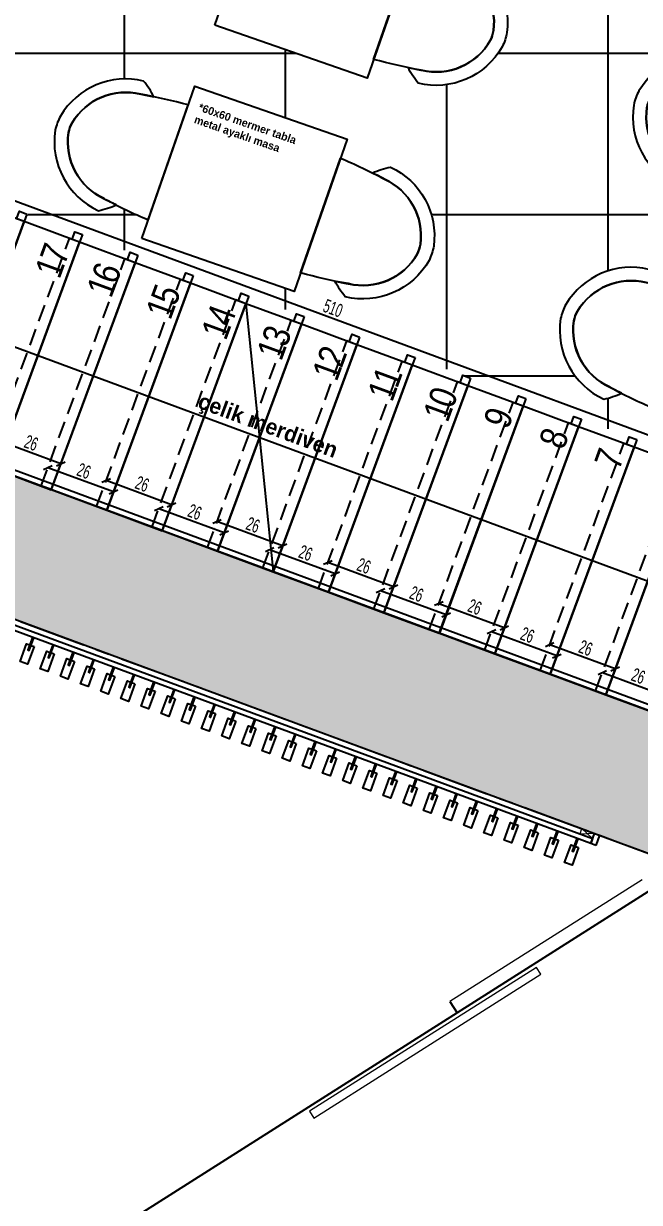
# Model space of a CAD drawing. Header units: millimetres. Extents: x 933584 to 974011, y 4545988 to 4553664.
# Drawn here: x 946810.4 to 947039.6, y 4550158.3 to 4550596.7 of the extents above; entities that cross this region are included whole.
import ezdxf

# ---------------------------------------------------------------- set-up
doc = ezdxf.new("R2010")
doc.units = ezdxf.units.MM
doc.set_wipeout_variables(frame=1)
doc.header["$PDMODE"] = 35
for name, pattern in [('568_AVN_KES_01$0$HIDDEN', [0.375, 0.25, -0.125]), ('CENTER', [2, 1.25, -0.25, 0.25, -0.25]), ('DOT2', [3.175, 0, -3.175]), ('HIDDEN', [9.525, 6.35, -3.175])]:
    doc.linetypes.add(name, pattern=pattern)
doc.layers.get('0').update_dxf_attribs({"color": 255})
doc.layers.get('Defpoints').update_dxf_attribs({"color": 8})
for name, color, linetype in [('0-CSX-CXS_20', 14, 'CENTER'), ('0-DMS-50', 143, 'Continuous'), ('0-EST-MEA', 10, 'Continuous'), ('0-HSL-HTC_200', 1, 'Continuous'), ('0-HSL-SLD', 252, 'Continuous'), ('0-LNS-SLN', 6, 'Continuous'), ('0-LNS-SPL', 13, '568_AVN_KES_01$0$HIDDEN'), ('0-LNS-VLF', 11, 'Continuous'), ('0-TXT-NXS', 7, 'Continuous'), ('0-TXT-XBX_20', 3, 'Continuous'), ('2-SPS-RCN', 2, 'Continuous'), ('7-DCR-FRN', 8, 'Continuous')]:
    doc.layers.add(name, color=color, linetype=linetype)
for name, color, linetype, lineweight in [('3-OPN-WDR', 4, 'Continuous', 18), ('S_PROFILE-M.', 130, 'Continuous', 0), ('SFP CAM', 8, 'Continuous', 9)]:
    doc.layers.add(name, color=color, linetype=linetype, lineweight=lineweight)
doc.styles.add('139_UYG_PLN$0$Dumankaya_fikirtepe_VAZIYET_PLANI$0$Standard', font='arial.ttf')
doc.styles.add('Century Gothic_B_3', font='GOTHICB.TTF', dxfattribs={"height": 4})
doc.styles.add('dim_romans_50', font='swissl.ttf', dxfattribs={"width": 0.6, "height": 5})
doc.dimstyles.new('ONK_dim 1_50', dxfattribs={"dimscale": 5, "dimtxt": 4, "dimasz": 0.5, "dimexe": 0.5, "dimexo": 0.5, "dimgap": 0.2, "dimtad": 1, "dimdec": 1, "dimrnd": 0.5, "dimzin": 9, "dimtxsty": 'dim_romans_50', "dimblk": 'OBLIQUE', "dimcen": 1, "dimclre": 256, "dimclrt": 256, "dimazin": 2, "dimtfac": 1, "dimtdec": 1, "dimtix": 1, "dimtmove": 2, "dimatfit": 3, "dimldrblk": 'OBLIQUE', "dimfxl": 3, "dimfxlon": 1, "dimarcsym": 0})

# ---------------------------------------------------------------- blocks, each defined once
blk = doc.blocks.new('ZVBXZDVB')
at = {"layer": '0-CSX-CXS_20', "ltscale": 20}
blk.add_lwpolyline([(933721.5, 4552054.44), (934876.25, 4551628.21)], dxfattribs=at)
blk = doc.blocks.new('XCVBXCVBXZ-flatten-1')
at = {"ltscale": 0.5}
blk.add_line((934369.11, 4553233.01), (934371.79, 4553228.79), dxfattribs=at)
at = {"layer": 'SFP CAM', "color": 252}
for p, q in [((934440.61, 4553278.33), (934369.11, 4553233.01)), ((934446.51, 4553276.16), (934371.79, 4553228.79))]:
    blk.add_line(p, q, dxfattribs=at)
blk.add_lwpolyline([(934318.44, 4553189.64), (934402.9, 4553243.18), (934401.29, 4553245.72), (934316.83, 4553192.18)], close=True, dxfattribs=at)
blk = doc.blocks.new('vbcvbxb-flatten-1')
for points in [[(938157.22, 4549290.71), (938158.96, 4549295.4), (938158.49, 4549295.57), (938156.76, 4549290.88)], [(938159.09, 4549292.15), (938156.67, 4549285.58), (938153.85, 4549286.62), (938156.28, 4549293.19), (938157.45, 4549292.76), (938156.76, 4549290.88), (938157.22, 4549290.71), (938157.92, 4549292.58)], [(938164.73, 4549287.94), (938166.46, 4549292.63), (938165.99, 4549292.8), (938164.26, 4549288.11)], [(938166.6, 4549289.38), (938164.17, 4549282.81), (938161.36, 4549283.85), (938163.78, 4549290.42), (938164.95, 4549289.99), (938164.26, 4549288.11), (938164.73, 4549287.94), (938165.42, 4549289.81)], [(938174.1, 4549286.61), (938171.68, 4549280.04), (938168.86, 4549281.08), (938171.29, 4549287.65), (938172.46, 4549287.22), (938171.77, 4549285.34), (938172.23, 4549285.17), (938172.93, 4549287.04)], [(938172.23, 4549285.17), (938173.97, 4549289.86), (938173.5, 4549290.03), (938171.77, 4549285.34)], [(938179.74, 4549282.4), (938181.47, 4549287.09), (938181, 4549287.26), (938179.27, 4549282.57)], [(938181.61, 4549283.84), (938179.18, 4549277.27), (938176.37, 4549278.31), (938178.79, 4549284.88), (938179.96, 4549284.45), (938179.27, 4549282.57), (938179.74, 4549282.4), (938180.43, 4549284.27)], [(938189.11, 4549281.07), (938186.69, 4549274.5), (938183.87, 4549275.54), (938186.3, 4549282.11), (938187.47, 4549281.68), (938186.78, 4549279.8), (938187.25, 4549279.63), (938187.94, 4549281.5)], [(938187.25, 4549279.63), (938188.98, 4549284.32), (938188.51, 4549284.49), (938186.78, 4549279.8)], [(938196.62, 4549278.3), (938194.19, 4549271.73), (938191.38, 4549272.77), (938193.8, 4549279.34), (938194.97, 4549278.9), (938194.28, 4549277.03), (938194.75, 4549276.86), (938195.44, 4549278.73)], [(938194.75, 4549276.86), (938196.48, 4549281.55), (938196.01, 4549281.72), (938194.28, 4549277.03)], [(938202.26, 4549274.09), (938203.99, 4549278.78), (938203.52, 4549278.95), (938201.79, 4549274.26)], [(938204.12, 4549275.53), (938201.7, 4549268.96), (938198.88, 4549270), (938201.31, 4549276.57), (938202.48, 4549276.13), (938201.79, 4549274.26), (938202.26, 4549274.09), (938202.95, 4549275.96)], [(938211.63, 4549272.76), (938209.2, 4549266.19), (938206.39, 4549267.23), (938208.81, 4549273.8), (938209.98, 4549273.36), (938209.29, 4549271.49), (938209.76, 4549271.32), (938210.45, 4549273.19)], [(938209.76, 4549271.32), (938211.49, 4549276.01), (938211.02, 4549276.18), (938209.29, 4549271.49)], [(938217.27, 4549268.54), (938219, 4549273.24), (938218.53, 4549273.41), (938216.8, 4549268.72)], [(938219.13, 4549269.99), (938216.71, 4549263.42), (938213.89, 4549264.46), (938216.32, 4549271.03), (938217.49, 4549270.59), (938216.8, 4549268.72), (938217.27, 4549268.54), (938217.96, 4549270.42)], [(938224.77, 4549265.77), (938226.5, 4549270.47), (938226.03, 4549270.64), (938224.3, 4549265.95)], [(938226.64, 4549267.22), (938224.21, 4549260.65), (938221.4, 4549261.69), (938223.82, 4549268.26), (938224.99, 4549267.82), (938224.3, 4549265.95), (938224.77, 4549265.77), (938225.46, 4549267.65)], [(938234.14, 4549264.45), (938231.72, 4549257.88), (938228.9, 4549258.92), (938231.33, 4549265.49), (938232.5, 4549265.05), (938231.81, 4549263.18), (938232.28, 4549263), (938232.97, 4549264.88)], [(938232.28, 4549263), (938234.01, 4549267.7), (938233.54, 4549267.87), (938231.81, 4549263.18)], [(938239.78, 4549260.23), (938241.51, 4549264.92), (938241.04, 4549265.1), (938239.31, 4549260.41)], [(938241.65, 4549261.68), (938239.22, 4549255.11), (938236.41, 4549256.15), (938238.83, 4549262.72), (938240, 4549262.28), (938239.31, 4549260.41), (938239.78, 4549260.23), (938240.47, 4549262.11)], [(938247.29, 4549257.46), (938249.02, 4549262.15), (938248.55, 4549262.33), (938246.82, 4549257.64)], [(938249.15, 4549258.91), (938246.73, 4549252.34), (938243.91, 4549253.38), (938246.34, 4549259.95), (938247.51, 4549259.51), (938246.82, 4549257.64), (938247.29, 4549257.46), (938247.98, 4549259.34)], [(938256.66, 4549256.14), (938254.23, 4549249.57), (938251.42, 4549250.61), (938253.84, 4549257.18), (938255.01, 4549256.74), (938254.32, 4549254.87), (938254.79, 4549254.69), (938255.48, 4549256.57)], [(938254.79, 4549254.69), (938256.52, 4549259.38), (938256.05, 4549259.56), (938254.32, 4549254.87)], [(938262.3, 4549251.92), (938264.03, 4549256.61), (938263.56, 4549256.79), (938261.83, 4549252.1)], [(938264.16, 4549253.37), (938261.74, 4549246.8), (938258.92, 4549247.84), (938261.35, 4549254.41), (938262.52, 4549253.97), (938261.83, 4549252.1), (938262.3, 4549251.92), (938262.99, 4549253.8)], [(938271.67, 4549250.6), (938269.24, 4549244.03), (938266.43, 4549245.07), (938268.85, 4549251.64), (938270.02, 4549251.2), (938269.33, 4549249.33), (938269.8, 4549249.15), (938270.49, 4549251.03)], [(938269.8, 4549249.15), (938271.53, 4549253.84), (938271.06, 4549254.02), (938269.33, 4549249.33)], [(938279.17, 4549247.83), (938276.75, 4549241.26), (938273.93, 4549242.3), (938276.36, 4549248.87), (938277.53, 4549248.43), (938276.84, 4549246.56), (938277.31, 4549246.38), (938278, 4549248.26)], [(938277.31, 4549246.38), (938279.04, 4549251.07), (938278.57, 4549251.25), (938276.84, 4549246.56)], [(938284.81, 4549243.61), (938286.54, 4549248.3), (938286.07, 4549248.48), (938284.34, 4549243.79)], [(938286.68, 4549245.06), (938284.25, 4549238.49), (938281.44, 4549239.53), (938283.86, 4549246.1), (938285.03, 4549245.66), (938284.34, 4549243.79), (938284.81, 4549243.61), (938285.5, 4549245.49)], [(938294.18, 4549242.29), (938291.76, 4549235.72), (938288.94, 4549236.76), (938291.37, 4549243.33), (938292.54, 4549242.89), (938291.85, 4549241.02), (938292.32, 4549240.84), (938293.01, 4549242.72)], [(938292.32, 4549240.84), (938294.05, 4549245.53), (938293.58, 4549245.71), (938291.85, 4549241.02)], [(938299.82, 4549238.07), (938301.55, 4549242.76), (938301.08, 4549242.94), (938299.35, 4549238.25)], [(938301.69, 4549239.52), (938299.26, 4549232.95), (938296.45, 4549233.99), (938298.87, 4549240.55), (938300.04, 4549240.12), (938299.35, 4549238.25), (938299.82, 4549238.07), (938300.51, 4549239.95)], [(938307.33, 4549235.3), (938309.06, 4549239.99), (938308.59, 4549240.17), (938306.86, 4549235.48)], [(938309.19, 4549236.75), (938306.77, 4549230.18), (938303.95, 4549231.22), (938306.38, 4549237.78), (938307.55, 4549237.35), (938306.86, 4549235.48), (938307.33, 4549235.3), (938308.02, 4549237.18)], [(938316.7, 4549233.98), (938314.27, 4549227.41), (938311.46, 4549228.45), (938313.88, 4549235.01), (938315.06, 4549234.58), (938314.36, 4549232.71), (938314.83, 4549232.53), (938315.52, 4549234.41)], [(938314.83, 4549232.53), (938316.56, 4549237.22), (938316.09, 4549237.4), (938314.36, 4549232.71)], [(938322.34, 4549229.76), (938324.07, 4549234.45), (938323.6, 4549234.63), (938321.87, 4549229.94)], [(938324.2, 4549231.21), (938321.78, 4549224.64), (938318.96, 4549225.68), (938321.39, 4549232.24), (938322.56, 4549231.81), (938321.87, 4549229.94), (938322.34, 4549229.76), (938323.03, 4549231.64)], [(938331.71, 4549228.44), (938329.28, 4549221.87), (938326.47, 4549222.91), (938328.89, 4549229.47), (938330.07, 4549229.04), (938329.37, 4549227.16), (938329.84, 4549226.99), (938330.53, 4549228.87)], [(938329.84, 4549226.99), (938331.57, 4549231.68), (938331.1, 4549231.86), (938329.37, 4549227.16)], [(938339.21, 4549225.67), (938336.79, 4549219.1), (938333.97, 4549220.14), (938336.4, 4549226.7), (938337.57, 4549226.27), (938336.88, 4549224.39), (938337.35, 4549224.22), (938338.04, 4549226.1)], [(938337.35, 4549224.22), (938339.08, 4549228.91), (938338.61, 4549229.09), (938336.88, 4549224.39)], [(938344.85, 4549221.45), (938346.58, 4549226.14), (938346.11, 4549226.32), (938344.38, 4549221.62)], [(938346.72, 4549222.89), (938344.29, 4549216.33), (938341.48, 4549217.37), (938343.9, 4549223.93), (938345.08, 4549223.5), (938344.38, 4549221.62), (938344.85, 4549221.45), (938345.54, 4549223.33)], [(938354.22, 4549220.12), (938351.8, 4549213.56), (938348.98, 4549214.6), (938351.41, 4549221.16), (938352.58, 4549220.73), (938351.89, 4549218.85), (938352.36, 4549218.68), (938353.05, 4549220.56)], [(938352.36, 4549218.68), (938354.09, 4549223.37), (938353.62, 4549223.55), (938351.89, 4549218.85)], [(938359.86, 4549215.91), (938361.59, 4549220.6), (938361.12, 4549220.77), (938359.39, 4549216.08)], [(938361.73, 4549217.35), (938359.3, 4549210.79), (938356.49, 4549211.83), (938358.91, 4549218.39), (938360.09, 4549217.96), (938359.39, 4549216.08), (938359.86, 4549215.91), (938360.55, 4549217.79)], [(938367.37, 4549213.14), (938369.1, 4549217.83), (938368.63, 4549218), (938366.9, 4549213.31)], [(938369.23, 4549214.58), (938366.81, 4549208.02), (938363.99, 4549209.06), (938366.42, 4549215.62), (938367.59, 4549215.19), (938366.9, 4549213.31), (938367.37, 4549213.14), (938368.06, 4549215.02)], [(938376.74, 4549211.81), (938374.31, 4549205.25), (938371.5, 4549206.29), (938373.92, 4549212.85), (938375.1, 4549212.42), (938374.4, 4549210.54), (938374.87, 4549210.37), (938375.56, 4549212.25)], [(938374.87, 4549210.37), (938376.6, 4549215.06), (938376.13, 4549215.23), (938374.4, 4549210.54)], [(938382.38, 4549207.6), (938384.11, 4549212.29), (938383.64, 4549212.46), (938381.91, 4549207.77)], [(938384.24, 4549209.04), (938381.82, 4549202.48), (938379, 4549203.52), (938381.43, 4549210.08), (938382.6, 4549209.65), (938381.91, 4549207.77), (938382.38, 4549207.6), (938383.07, 4549209.48)], [(938389.88, 4549204.83), (938391.61, 4549209.52), (938391.14, 4549209.69), (938389.41, 4549205)], [(938391.75, 4549206.27), (938389.32, 4549199.71), (938386.51, 4549200.75), (938388.93, 4549207.31), (938390.11, 4549206.88), (938389.41, 4549205), (938389.88, 4549204.83), (938390.57, 4549206.71)], [(938399.25, 4549203.5), (938396.83, 4549196.94), (938394.01, 4549197.98), (938396.44, 4549204.54), (938397.61, 4549204.11), (938396.92, 4549202.23), (938397.39, 4549202.06), (938398.08, 4549203.94)], [(938397.39, 4549202.06), (938399.12, 4549206.75), (938398.65, 4549206.92), (938396.92, 4549202.23)], [(938404.89, 4549199.29), (938406.62, 4549203.98), (938406.15, 4549204.15), (938404.42, 4549199.46)], [(938406.76, 4549200.73), (938404.33, 4549194.17), (938401.52, 4549195.21), (938403.94, 4549201.77), (938405.12, 4549201.34), (938404.42, 4549199.46), (938404.89, 4549199.29), (938405.59, 4549201.17)], [(938414.26, 4549197.96), (938411.84, 4549191.4), (938409.02, 4549192.43), (938411.45, 4549199), (938412.62, 4549198.57), (938411.93, 4549196.69), (938412.4, 4549196.52), (938413.09, 4549198.4)], [(938412.4, 4549196.52), (938414.13, 4549201.21), (938413.66, 4549201.38), (938411.93, 4549196.69)], [(938421.77, 4549195.19), (938419.34, 4549188.63), (938416.53, 4549189.66), (938418.95, 4549196.23), (938420.13, 4549195.8), (938419.43, 4549193.92), (938419.9, 4549193.75), (938420.6, 4549195.63)], [(938419.9, 4549193.75), (938421.63, 4549198.44), (938421.17, 4549198.61), (938419.43, 4549193.92)], [(938427.41, 4549190.98), (938429.14, 4549195.67), (938428.67, 4549195.84), (938426.94, 4549191.15)], [(938429.27, 4549192.42), (938426.85, 4549185.86), (938424.03, 4549186.89), (938426.46, 4549193.46), (938427.63, 4549193.03), (938426.94, 4549191.15), (938427.41, 4549190.98), (938428.1, 4549192.86)], [(938436.78, 4549189.65), (938434.35, 4549183.09), (938431.54, 4549184.12), (938433.96, 4549190.69), (938435.14, 4549190.26), (938434.44, 4549188.38), (938434.91, 4549188.21), (938435.61, 4549190.09)], [(938434.91, 4549188.21), (938436.64, 4549192.9), (938436.18, 4549193.07), (938434.44, 4549188.38)], [(938442.42, 4549185.44), (938444.15, 4549190.13), (938443.68, 4549190.3), (938441.95, 4549185.61)], [(938444.28, 4549186.88), (938441.86, 4549180.32), (938439.04, 4549181.35), (938441.47, 4549187.92), (938442.64, 4549187.49), (938441.95, 4549185.61), (938442.42, 4549185.44), (938443.11, 4549187.32)], [(938449.92, 4549182.67), (938451.65, 4549187.36), (938451.19, 4549187.53), (938449.45, 4549182.84)], [(938465.69, 4549182.18), (938463.81, 4549182.87), (938465.2, 4549186.63), (938467.08, 4549185.93)], [(938451.79, 4549184.11), (938449.36, 4549177.55), (938446.55, 4549178.58), (938448.97, 4549185.15), (938450.15, 4549184.72), (938449.45, 4549182.84), (938449.92, 4549182.67), (938450.62, 4549184.54)], [(938459.29, 4549181.34), (938456.87, 4549174.77), (938454.06, 4549175.81), (938456.48, 4549182.38), (938457.65, 4549181.95), (938456.96, 4549180.07), (938457.43, 4549179.9), (938458.12, 4549181.77)], [(938457.43, 4549179.9), (938459.16, 4549184.59), (938458.69, 4549184.76), (938456.96, 4549180.07)]]:
    blk.add_lwpolyline(points, close=True)
blk.add_lwpolyline([(938157.77, 4549297.97), (938464.51, 4549184.75), (938463.81, 4549182.87), (938157.08, 4549296.09)])
at = {"layer": 'S_PROFILE-M.', "ltscale": 10}
for p, q in [((938459.82, 4549186.48), (938465.23, 4549186.7)), ((938460.54, 4549188.43), (938464.51, 4549184.75))]:
    blk.add_line(p, q, dxfattribs=at)
blk.add_lwpolyline([(938460.54, 4549188.43), (938465.23, 4549186.7), (938464.51, 4549184.75), (938459.82, 4549186.48)], close=True, dxfattribs=at)
blk = doc.blocks.new('fdbxcbxb')
at = {"layer": '0-LNS-SLN', "linetype": 'HIDDEN'}
blk.add_lwpolyline([(936147.2, 4550487.53), (936178.39, 4550571.95)], dxfattribs=at)
at = {"layer": '0-LNS-SLN'}
for points in [[(936182.15, 4550570.56), (936178.39, 4550571.95)], [(936150.95, 4550486.14), (936147.2, 4550487.53)]]:
    blk.add_lwpolyline(points, dxfattribs=at)
blk.add_lwpolyline([(936150.95, 4550486.14), (936171.58, 4550478.51), (936202.78, 4550562.93), (936182.15, 4550570.56)], close=True, dxfattribs=at)
blk = doc.blocks.new('DVCDSFVBDSV')
at = {"layer": '0-LNS-SLN'}
for points in [[(936645.86, 4550351.22), (936171.24, 4550526.62), (936197.27, 4550533.59), (936171.24, 4550526.62), (936186.39, 4550504.15)], [(936311.69, 4550525.88), (936310.65, 4550523.07), (936307.84, 4550524.11), (936308.88, 4550526.92), (936311.69, 4550525.88)], [(936332.33, 4550518.26), (936331.29, 4550515.44), (936328.47, 4550516.48), (936329.51, 4550519.3), (936332.33, 4550518.26)], [(936352.96, 4550510.63), (936351.92, 4550507.82), (936349.11, 4550508.86), (936350.15, 4550511.67), (936352.96, 4550510.63)], [(936373.6, 4550503.01), (936372.56, 4550500.19), (936369.74, 4550501.23), (936370.78, 4550504.05), (936373.6, 4550503.01)], [(936394.23, 4550495.38), (936393.19, 4550492.57), (936390.38, 4550493.61), (936391.42, 4550496.42), (936394.23, 4550495.38)], [(936393.19, 4550492.57), (936403.27, 4550392.89)], [(936414.87, 4550487.75), (936413.83, 4550484.94), (936411.02, 4550485.98), (936412.06, 4550488.79), (936414.87, 4550487.75)], [(936435.51, 4550480.13), (936434.47, 4550477.31), (936431.65, 4550478.35), (936432.69, 4550481.17), (936435.51, 4550480.13)], [(936456.14, 4550472.5), (936455.1, 4550469.69), (936452.29, 4550470.73), (936453.33, 4550473.54), (936456.14, 4550472.5)], [(936476.78, 4550464.88), (936475.74, 4550462.06), (936472.92, 4550463.1), (936473.96, 4550465.92), (936476.78, 4550464.88)], [(936497.41, 4550457.25), (936496.37, 4550454.44), (936493.56, 4550455.48), (936494.6, 4550458.29), (936497.41, 4550457.25)], [(936518.05, 4550449.62), (936517.01, 4550446.81), (936514.2, 4550447.85), (936515.24, 4550450.66), (936518.05, 4550449.62)], [(936538.69, 4550442), (936537.65, 4550439.18), (936534.83, 4550440.22), (936535.87, 4550443.04), (936538.69, 4550442)]]:
    blk.add_lwpolyline(points, dxfattribs=at)
for p in [(107.87, -39.86), (128.51, -47.49), (149.14, -55.12), (169.78, -62.74), (190.41, -70.37), (211.05, -77.99), (231.69, -85.62), (252.32, -93.25), (272.96, -100.87), (293.59, -108.5), (314.23, -116.12), (334.87, -123.75), (355.5, -131.38), (376.14, -139)]:
    blk.add_blockref('fdbxcbxb', p)
blk = doc.blocks.new('sandalye')
blk.add_lwpolyline([(20.65, -25.79, -0.018451), (21.38, -30.76, 0.045309), (25.62, -25.2, 0.32914), (3.17, -0.28, 0.07808), (-2.45, -0.17, 0.334929), (-25.48, -25.2, 0.045309), (-21.24, -30.76, -0.018068), (-20.54, -25.89, 0.020768), (-20.51, -25.69, -0.333547), (-1.67, -5.11, -0.074803), (2.23, -5.19, -0.32955)], format="xyb", close=True)
blk.add_lwpolyline([(22.68, -43.83, 0.023043), (20.65, -25.79, 0.32955), (2.23, -5.19, 0.074803), (-1.67, -5.11, 0.334755), (-20.52, -25.79, 0.023043), (-22.55, -43.83)], format="xyb")
blk.add_lwpolyline([(-22.55, -43.83), (22.68, -43.83)])
blk = doc.blocks.new('*U1028')
at = {"xscale": -1, "rotation": 270}
blk.add_blockref('sandalye', (21.91, -0.07), dxfattribs=at)
blk = doc.blocks.new('fdvd-flatten-1')
at = {"layer": '2-SPS-RCN'}
blk.add_lwpolyline([(934652.94, 4550373.38), (934659.71, 4550423.91), (934030.31, 4550656.51), (934013, 4550609.59)], close=True, dxfattribs=at)
blk = doc.blocks.new('asdvdsv')
at = {"layer": '0-HSL-HTC_200'}
h = blk.add_hatch(dxfattribs=at)
h.set_pattern_fill('ANSI33', color=256)
h.set_pattern_definition([(45, (935301.9395, 4553293.885), (-4.490128, 4.490128), []), (45, (935306.4297, 4553293.885), (-4.490128, 4.490128), [3.175, -1.5875])])
h.paths.add_polyline_path([(939752.94, 4550210.64), (939759.71, 4550261.17), (939130.31, 4550493.76), (939113, 4550446.85)])
blk.add_blockref('fdvd-flatten-1', (5100, -162.74))
blk = doc.blocks.new('dbcxbxcbcxb')
at = {"layer": '0-HSL-SLD'}
for points in [[(941472.37, 4550817.39), (941472.37, 4550576.15)], [(941652.37, 4550771.52), (941652.37, 4550504.74)], [(941147.62, 4550585.75), (941536.12, 4550585.75)], [(941532.37, 4550587.06), (941532.37, 4550561.71)], [(941611.6, 4550585.75), (941910.37, 4550585.75)], [(941592.37, 4550574.02), (941592.37, 4550468.18)], [(941472.37, 4550527.84), (941472.37, 4550512.52)], [(941436.57, 4550525.75), (941476.94, 4550525.75)], [(941586.71, 4550525.75), (941695.35, 4550525.75)], [(941532.37, 4550498.18), (941532.37, 4550490.35)], [(941598.93, 4550465.75), (941640.15, 4550465.75)], [(941652.37, 4550457.46), (941652.37, 4550446)]]:
    blk.add_lwpolyline(points, dxfattribs=at)
blk = doc.blocks.new('_Oblique')
at = {"color": 0, "linetype": 'ByBlock', "lineweight": -2}
blk.add_line((-0.5, -0.5), (0.5, 0.5), dxfattribs=at)
blk = doc.blocks.new('*D1580')
at = {"layer": '0-DMS-50', "lineweight": -2}
for p, q in [((947024.97, 4550352.95), (947024.97, 4550352.95)), ((947049.36, 4550343.94), (947049.36, 4550343.94))]:
    blk.add_line(p, q, dxfattribs=at)
at = {"layer": '0-DMS-50', "color": 0, "lineweight": -2}
blk.add_line((947050.22, 4550346.28), (947025.84, 4550355.29), dxfattribs=at)
at = {"layer": 'Defpoints', "color": 0}
for p in [(947025.84, 4550355.29), (947025.84, 4550355.29), (947050.22, 4550346.28)]:
    blk.add_point(p, dxfattribs=at)
at = {"layer": '0-DMS-50', "color": 0, "linetype": 'ByBlock', "lineweight": -2, "xscale": 2.5, "yscale": 2.5, "zscale": 2.5}
for p, rotation in [((947025.84, 4550355.29), 159.718194379561), ((947050.22, 4550346.28), 339.718194379561)]:
    blk.add_blockref('_Oblique', p, dxfattribs=dict(at, rotation=rotation))
at = {"layer": '0-DMS-50', "insert": (947039.24, 4550354.07), "char_height": 5, "attachment_point": 5, "rotation": 339.7182, "style": 'dim_romans_50'}
blk.add_mtext('26', dxfattribs=at)
blk = doc.blocks.new('*D1581')
at = {"layer": '0-DMS-50', "color": 0, "lineweight": -2}
blk.add_line((947030.63, 4550356.72), (947006.24, 4550365.73), dxfattribs=at)
at = {"layer": '0-DMS-50', "lineweight": -2}
for p, q in [((947005.37, 4550363.39), (947005.37, 4550363.39)), ((947029.76, 4550354.38), (947029.76, 4550354.38))]:
    blk.add_line(p, q, dxfattribs=at)
at = {"layer": 'Defpoints', "color": 0}
for p in [(947006.24, 4550365.73), (947006.24, 4550365.73), (947030.63, 4550356.72)]:
    blk.add_point(p, dxfattribs=at)
at = {"layer": '0-DMS-50', "color": 0, "linetype": 'ByBlock', "lineweight": -2, "xscale": 2.5, "yscale": 2.5, "zscale": 2.5}
for p, rotation in [((947006.24, 4550365.73), 159.718194096898), ((947030.63, 4550356.72), 339.718194096898)]:
    blk.add_blockref('_Oblique', p, dxfattribs=dict(at, rotation=rotation))
at = {"layer": '0-DMS-50', "insert": (947019.65, 4550364.51), "char_height": 5, "attachment_point": 5, "rotation": 339.7182, "style": 'dim_romans_50'}
blk.add_mtext('26', dxfattribs=at)
blk = doc.blocks.new('*D1582')
at = {"layer": '0-DMS-50', "color": 0, "lineweight": -2}
blk.add_line((947008.95, 4550361.53), (946984.56, 4550370.55), dxfattribs=at)
at = {"layer": '0-DMS-50', "lineweight": -2}
for p, q in [((946983.7, 4550368.2), (946983.7, 4550368.2)), ((947008.08, 4550359.19), (947008.08, 4550359.19))]:
    blk.add_line(p, q, dxfattribs=at)
at = {"layer": 'Defpoints', "color": 0}
for p in [(946984.56, 4550370.55), (946984.56, 4550370.55), (947008.95, 4550361.53)]:
    blk.add_point(p, dxfattribs=at)
at = {"layer": '0-DMS-50', "color": 0, "linetype": 'ByBlock', "lineweight": -2, "xscale": 2.5, "yscale": 2.5, "zscale": 2.5}
for p, rotation in [((946984.56, 4550370.55), 159.718194379561), ((947008.95, 4550361.53), 339.718194379561)]:
    blk.add_blockref('_Oblique', p, dxfattribs=dict(at, rotation=rotation))
at = {"layer": '0-DMS-50', "insert": (946997.97, 4550369.32), "char_height": 5, "attachment_point": 5, "rotation": 339.7182, "style": 'dim_romans_50'}
blk.add_mtext('26', dxfattribs=at)
blk = doc.blocks.new('*D1583')
at = {"layer": '0-DMS-50', "lineweight": -2}
for p, q in [((946964.1, 4550378.64), (946964.1, 4550378.64)), ((946988.49, 4550369.63), (946988.49, 4550369.63))]:
    blk.add_line(p, q, dxfattribs=at)
at = {"layer": '0-DMS-50', "color": 0, "lineweight": -2}
blk.add_line((946989.36, 4550371.97), (946964.97, 4550380.99), dxfattribs=at)
at = {"layer": 'Defpoints', "color": 0}
for p in [(946964.97, 4550380.99), (946964.97, 4550380.99), (946989.36, 4550371.97)]:
    blk.add_point(p, dxfattribs=at)
at = {"layer": '0-DMS-50', "color": 0, "linetype": 'ByBlock', "lineweight": -2, "xscale": 2.5, "yscale": 2.5, "zscale": 2.5}
for p, rotation in [((946964.97, 4550380.99), 159.718194096898), ((946989.36, 4550371.97), 339.718194096898)]:
    blk.add_blockref('_Oblique', p, dxfattribs=dict(at, rotation=rotation))
at = {"layer": '0-DMS-50', "insert": (946978.37, 4550379.76), "char_height": 5, "attachment_point": 5, "rotation": 339.7182, "style": 'dim_romans_50'}
blk.add_mtext('26', dxfattribs=at)
blk = doc.blocks.new('*D1584')
at = {"layer": '0-DMS-50', "lineweight": -2}
for p, q in [((946942.42, 4550383.45), (946942.42, 4550383.45)), ((946966.81, 4550374.44), (946966.81, 4550374.44))]:
    blk.add_line(p, q, dxfattribs=at)
at = {"layer": '0-DMS-50', "color": 0, "lineweight": -2}
blk.add_line((946967.68, 4550376.79), (946943.29, 4550385.8), dxfattribs=at)
at = {"layer": 'Defpoints', "color": 0}
for p in [(946943.29, 4550385.8), (946943.29, 4550385.8), (946967.68, 4550376.79)]:
    blk.add_point(p, dxfattribs=at)
at = {"layer": '0-DMS-50', "color": 0, "linetype": 'ByBlock', "lineweight": -2, "xscale": 2.5, "yscale": 2.5, "zscale": 2.5}
for p, rotation in [((946943.29, 4550385.8), 159.718194379561), ((946967.68, 4550376.79), 339.718194379561)]:
    blk.add_blockref('_Oblique', p, dxfattribs=dict(at, rotation=rotation))
at = {"layer": '0-DMS-50', "insert": (946956.7, 4550384.58), "char_height": 5, "attachment_point": 5, "rotation": 339.7182, "style": 'dim_romans_50'}
blk.add_mtext('26', dxfattribs=at)
blk = doc.blocks.new('*D1585')
at = {"layer": '0-DMS-50', "color": 0, "lineweight": -2}
blk.add_line((946948.08, 4550387.23), (946923.7, 4550396.24), dxfattribs=at)
at = {"layer": '0-DMS-50', "lineweight": -2}
for p, q in [((946922.83, 4550393.89), (946922.83, 4550393.89)), ((946947.22, 4550384.88), (946947.22, 4550384.88))]:
    blk.add_line(p, q, dxfattribs=at)
at = {"layer": 'Defpoints', "color": 0}
for p in [(946923.7, 4550396.24), (946923.7, 4550396.24), (946948.08, 4550387.23)]:
    blk.add_point(p, dxfattribs=at)
at = {"layer": '0-DMS-50', "color": 0, "linetype": 'ByBlock', "lineweight": -2, "xscale": 2.5, "yscale": 2.5, "zscale": 2.5}
for p, rotation in [((946923.7, 4550396.24), 159.718194096898), ((946948.08, 4550387.23), 339.718194096898)]:
    blk.add_blockref('_Oblique', p, dxfattribs=dict(at, rotation=rotation))
at = {"layer": '0-DMS-50', "insert": (946937.1, 4550395.02), "char_height": 5, "attachment_point": 5, "rotation": 339.7182, "style": 'dim_romans_50'}
blk.add_mtext('26', dxfattribs=at)
blk = doc.blocks.new('*D1586')
at = {"layer": '0-DMS-50', "color": 0, "lineweight": -2}
blk.add_line((946926.41, 4550392.04), (946902.02, 4550401.05), dxfattribs=at)
at = {"layer": '0-DMS-50', "lineweight": -2}
for p, q in [((946901.15, 4550398.71), (946901.15, 4550398.71)), ((946925.54, 4550389.69), (946925.54, 4550389.69))]:
    blk.add_line(p, q, dxfattribs=at)
at = {"layer": 'Defpoints', "color": 0}
for p in [(946902.02, 4550401.05), (946902.02, 4550401.05), (946926.41, 4550392.04)]:
    blk.add_point(p, dxfattribs=at)
at = {"layer": '0-DMS-50', "color": 0, "linetype": 'ByBlock', "lineweight": -2, "xscale": 2.5, "yscale": 2.5, "zscale": 2.5}
for p, rotation in [((946902.02, 4550401.05), 159.718194379561), ((946926.41, 4550392.04), 339.718194379561)]:
    blk.add_blockref('_Oblique', p, dxfattribs=dict(at, rotation=rotation))
at = {"layer": '0-DMS-50', "insert": (946915.43, 4550399.83), "char_height": 5, "attachment_point": 5, "rotation": 339.7182, "style": 'dim_romans_50'}
blk.add_mtext('26', dxfattribs=at)
blk = doc.blocks.new('*D1587')
at = {"layer": '0-DMS-50', "lineweight": -2}
for p, q in [((946881.56, 4550409.15), (946881.56, 4550409.15)), ((946905.94, 4550400.13), (946905.94, 4550400.13))]:
    blk.add_line(p, q, dxfattribs=at)
at = {"layer": '0-DMS-50', "color": 0, "lineweight": -2}
blk.add_line((946906.81, 4550402.48), (946882.42, 4550411.49), dxfattribs=at)
at = {"layer": 'Defpoints', "color": 0}
for p in [(946882.42, 4550411.49), (946882.42, 4550411.49), (946906.81, 4550402.48)]:
    blk.add_point(p, dxfattribs=at)
at = {"layer": '0-DMS-50', "color": 0, "linetype": 'ByBlock', "lineweight": -2, "xscale": 2.5, "yscale": 2.5, "zscale": 2.5}
for p, rotation in [((946882.42, 4550411.49), 159.718194096898), ((946906.81, 4550402.48), 339.718194096898)]:
    blk.add_blockref('_Oblique', p, dxfattribs=dict(at, rotation=rotation))
at = {"layer": '0-DMS-50', "insert": (946895.83, 4550410.27), "char_height": 5, "attachment_point": 5, "rotation": 339.7182, "style": 'dim_romans_50'}
blk.add_mtext('26', dxfattribs=at)
blk = doc.blocks.new('*D1588')
at = {"layer": '0-DMS-50', "lineweight": -2}
for p, q in [((946859.88, 4550413.96), (946859.88, 4550413.96)), ((946884.27, 4550404.95), (946884.27, 4550404.95))]:
    blk.add_line(p, q, dxfattribs=at)
at = {"layer": '0-DMS-50', "color": 0, "lineweight": -2}
blk.add_line((946885.14, 4550407.29), (946860.75, 4550416.3), dxfattribs=at)
at = {"layer": 'Defpoints', "color": 0}
for p in [(946860.75, 4550416.3), (946860.75, 4550416.3), (946885.14, 4550407.29)]:
    blk.add_point(p, dxfattribs=at)
at = {"layer": '0-DMS-50', "color": 0, "linetype": 'ByBlock', "lineweight": -2, "xscale": 2.5, "yscale": 2.5, "zscale": 2.5}
for p, rotation in [((946860.75, 4550416.3), 159.718194379561), ((946885.14, 4550407.29), 339.718194379561)]:
    blk.add_blockref('_Oblique', p, dxfattribs=dict(at, rotation=rotation))
at = {"layer": '0-DMS-50', "insert": (946874.15, 4550415.08), "char_height": 5, "attachment_point": 5, "rotation": 339.7182, "style": 'dim_romans_50'}
blk.add_mtext('26', dxfattribs=at)
blk = doc.blocks.new('*D1589')
at = {"layer": '0-DMS-50', "color": 0, "lineweight": -2}
blk.add_line((946865.54, 4550417.73), (946841.15, 4550426.74), dxfattribs=at)
at = {"layer": '0-DMS-50', "lineweight": -2}
for p, q in [((946840.28, 4550424.4), (946840.28, 4550424.4)), ((946864.67, 4550415.39), (946864.67, 4550415.39))]:
    blk.add_line(p, q, dxfattribs=at)
at = {"layer": 'Defpoints', "color": 0}
for p in [(946841.15, 4550426.74), (946841.15, 4550426.74), (946865.54, 4550417.73)]:
    blk.add_point(p, dxfattribs=at)
at = {"layer": '0-DMS-50', "color": 0, "linetype": 'ByBlock', "lineweight": -2, "xscale": 2.5, "yscale": 2.5, "zscale": 2.5}
for p, rotation in [((946841.15, 4550426.74), 159.718194096898), ((946865.54, 4550417.73), 339.718194096898)]:
    blk.add_blockref('_Oblique', p, dxfattribs=dict(at, rotation=rotation))
at = {"layer": '0-DMS-50', "insert": (946854.56, 4550425.52), "char_height": 5, "attachment_point": 5, "rotation": 339.7182, "style": 'dim_romans_50'}
blk.add_mtext('26', dxfattribs=at)
blk = doc.blocks.new('*D1590')
at = {"layer": '0-DMS-50', "color": 0, "lineweight": -2}
blk.add_line((946843.86, 4550422.54), (946819.48, 4550431.56), dxfattribs=at)
at = {"layer": '0-DMS-50', "lineweight": -2}
for p, q in [((946818.61, 4550429.21), (946818.61, 4550429.21)), ((946843, 4550420.2), (946843, 4550420.2))]:
    blk.add_line(p, q, dxfattribs=at)
at = {"layer": 'Defpoints', "color": 0}
for p in [(946819.48, 4550431.56), (946819.48, 4550431.56), (946843.86, 4550422.54)]:
    blk.add_point(p, dxfattribs=at)
at = {"layer": '0-DMS-50', "color": 0, "linetype": 'ByBlock', "lineweight": -2, "xscale": 2.5, "yscale": 2.5, "zscale": 2.5}
for p, rotation in [((946819.48, 4550431.56), 159.718194379561), ((946843.86, 4550422.54), 339.718194379561)]:
    blk.add_blockref('_Oblique', p, dxfattribs=dict(at, rotation=rotation))
at = {"layer": '0-DMS-50', "insert": (946832.88, 4550430.33), "char_height": 5, "attachment_point": 5, "rotation": 339.7182, "style": 'dim_romans_50'}
blk.add_mtext('26', dxfattribs=at)
blk = doc.blocks.new('*D1591')
at = {"layer": '0-DMS-50', "lineweight": -2}
for p, q in [((946799.01, 4550439.65), (946799.01, 4550439.65)), ((946823.4, 4550430.64), (946823.4, 4550430.64))]:
    blk.add_line(p, q, dxfattribs=at)
at = {"layer": '0-DMS-50', "color": 0, "lineweight": -2}
blk.add_line((946824.27, 4550432.98), (946799.88, 4550442), dxfattribs=at)
at = {"layer": 'Defpoints', "color": 0}
for p in [(946799.88, 4550442), (946799.88, 4550442), (946824.27, 4550432.98)]:
    blk.add_point(p, dxfattribs=at)
at = {"layer": '0-DMS-50', "color": 0, "linetype": 'ByBlock', "lineweight": -2, "xscale": 2.5, "yscale": 2.5, "zscale": 2.5}
for p, rotation in [((946799.88, 4550442), 159.718194096898), ((946824.27, 4550432.98), 339.718194096898)]:
    blk.add_blockref('_Oblique', p, dxfattribs=dict(at, rotation=rotation))
at = {"layer": '0-DMS-50', "insert": (946813.29, 4550440.77), "char_height": 5, "attachment_point": 5, "rotation": 339.7182, "style": 'dim_romans_50'}
blk.add_mtext('26', dxfattribs=at)
blk = doc.blocks.new('*D1603')
at = {"layer": '0-DMS-50', "lineweight": -2}
for p, q in [((946683.95, 4550572.56), (946686.07, 4550578.3)), ((947162.33, 4550395.77), (947164.45, 4550401.52))]:
    blk.add_line(p, q, dxfattribs=at)
at = {"layer": '0-DMS-50', "color": 0, "lineweight": -2}
blk.add_line((946685.21, 4550575.96), (947163.59, 4550399.17), dxfattribs=at)
at = {"layer": 'Defpoints', "color": 0}
for p in [(946683.08, 4550570.21), (947163.59, 4550399.17), (947161.46, 4550393.43)]:
    blk.add_point(p, dxfattribs=at)
at = {"layer": '0-DMS-50', "color": 0, "linetype": 'ByBlock', "lineweight": -2, "xscale": 2.5, "yscale": 2.5, "zscale": 2.5}
for p, rotation in [((946685.21, 4550575.96), 159.7181943794386), ((947163.59, 4550399.17), 339.7181943794386)]:
    blk.add_blockref('_Oblique', p, dxfattribs=dict(at, rotation=rotation))
at = {"layer": '0-DMS-50', "insert": (946925.61, 4550490.85), "char_height": 5, "attachment_point": 5, "rotation": 339.7182, "style": 'dim_romans_50'}
blk.add_mtext('510', dxfattribs=at)
blk = doc.blocks.new('*D1616')
at = {"layer": '0-DMS-50', "color": 0, "lineweight": -2}
blk.add_line((946879.22, 4550809.4), (946780, 4550540.93), dxfattribs=at)
at = {"layer": '0-DMS-50', "lineweight": -2}
for p, q in [((946881.56, 4550808.53), (946881.56, 4550808.53)), ((946782.35, 4550540.06), (946782.35, 4550540.06))]:
    blk.add_line(p, q, dxfattribs=at)
at = {"layer": 'Defpoints', "color": 0}
for p in [(946879.22, 4550809.4), (946780, 4550540.93), (946780, 4550540.93)]:
    blk.add_point(p, dxfattribs=at)
at = {"layer": '0-DMS-50', "color": 0, "linetype": 'ByBlock', "lineweight": -2, "xscale": 2.5, "yscale": 2.5, "zscale": 2.5}
for p, rotation in [((946879.22, 4550809.4), 69.71819437943527), ((946780, 4550540.93), 249.7181943794353)]:
    blk.add_blockref('_Oblique', p, dxfattribs=dict(at, rotation=rotation))
at = {"layer": '0-DMS-50', "insert": (946826.33, 4550676.37), "char_height": 5, "attachment_point": 5, "rotation": 69.7182, "style": 'dim_romans_50'}
blk.add_mtext('286', dxfattribs=at)

msp = doc.modelspace()

# ---------------------------------------------------------------- block references
for name, p in [('XCVBXCVBXZ-flatten-1', (12600, -3000)), ('vbcvbxb-flatten-1', (8557.71, 1108.9))]:
    msp.add_blockref(name, p)
at = {"layer": '0-EST-MEA'}
msp.add_blockref('DVCDSFVBDSV', (10500, 0), dxfattribs=at)
at = {"layer": '0-LNS-SLN'}
msp.add_blockref('ZVBXZDVB', (12600, -1500), dxfattribs=at)

# ---------------------------------------------------------------- texts
at = {"layer": '0-TXT-NXS', "char_height": 10, "attachment_point": 3, "rotation": 69.8726, "style": '139_UYG_PLN$0$Dumankaya_fikirtepe_VAZIYET_PLANI$0$Standard'}
for s, insert in [('{\\T0.8;\\fArial Narrow|b0|i0|c162|p34;17}', (946818.13, 4550515, 1.23)), ('{\\T0.8;\\fArial Narrow|b0|i0|c162|p34;16}', (946837.36, 4550507.89, 1.23)), ('{\\T0.8;\\fArial Narrow|b0|i0|c162|p34;14}', (946880.04, 4550492.12, 1.23)), ('{\\T0.8;\\fArial Narrow|b0|i0|c162|p34;13}', (946900.67, 4550484.49, 1.23)), ('{\\T0.8;\\fArial Narrow|b0|i0|c162|p34;12}', (946921.31, 4550476.87, 1.23)), ('{\\T0.8;\\fArial Narrow|b0|i0|c162|p34;11}', (946941.94, 4550469.24, 1.23)), ('{\\T0.8;\\fArial Narrow|b0|i0|c162|p34;10}', (946962.58, 4550461.61, 1.23)), ('{\\T0.8;\\fArial Narrow|b0|i0|c162|p34;9}', (946983.22, 4550453.99, 1.23)), ('{\\T0.8;\\fArial Narrow|b0|i0|c162|p34;8}', (947003.85, 4550446.36, 1.23)), ('{\\T0.8;\\fArial Narrow|b0|i0|c162|p34;7}', (947024.49, 4550438.73, 1.23))]:
    msp.add_mtext_dynamic_manual_height_columns(s, width=10, gutter_width=12.5, heights=[0], dxfattribs=dict(at, insert=insert))
at = {"layer": '0-TXT-XBX_20', "color": 0, "insert": (946876.85, 4550459.52), "char_height": 5.8729, "width": 228.8091, "attachment_point": 1, "rotation": 339.7182, "line_spacing_factor": 0.984502, "style": 'Century Gothic_B_3'}
msp.add_mtext('\\pxql;{\\fFranklin Gothic Book|b1|i0|c162|p34;çelik merdiven}', dxfattribs=at)

# ---------------------------------------------------------------- dimensions: what is measured, and where the dimension line sits
at = {"layer": '0-DMS-50'}
for p1, p2, picture, middle in [((946824.27, 4550432.98), (946799.88, 4550442), '*D1591', (946813.29, 4550440.77)), ((946843.86, 4550422.54), (946819.48, 4550431.56), '*D1590', (946832.88, 4550430.33)), ((946865.54, 4550417.73), (946841.15, 4550426.74), '*D1589', (946854.56, 4550425.52)), ((946885.14, 4550407.29), (946860.75, 4550416.3), '*D1588', (946874.15, 4550415.08)), ((946906.81, 4550402.48), (946882.42, 4550411.49), '*D1587', (946895.83, 4550410.27)), ((946926.41, 4550392.04), (946902.02, 4550401.05), '*D1586', (946915.43, 4550399.83)), ((946948.08, 4550387.23), (946923.7, 4550396.24), '*D1585', (946937.1, 4550395.02)), ((946967.68, 4550376.79), (946943.29, 4550385.8), '*D1584', (946956.7, 4550384.58)), ((946989.36, 4550371.97), (946964.97, 4550380.99), '*D1583', (946978.37, 4550379.76)), ((947008.95, 4550361.53), (946984.56, 4550370.55), '*D1582', (946997.97, 4550369.32)), ((947030.63, 4550356.72), (947006.24, 4550365.73), '*D1581', (947019.65, 4550364.51)), ((947050.22, 4550346.28), (947025.84, 4550355.29), '*D1580', (947039.24, 4550354.07))]:
    dim = msp.add_aligned_dim(p1=p1, p2=p2, distance=0, dimstyle='ONK_dim 1_50', dxfattribs=at)
    dim.commit()
    dim.dimension.update_dxf_attribs({"geometry": picture, "text_midpoint": middle})

# ---------------------------------------------------------------- next in the draw order: block references
at = {"layer": '7-DCR-FRN', "xscale": -1, "rotation": 340.8064281584475}
for p in [(947058.88, 4550561.68), (947031.68, 4550482.26)]:
    msp.add_blockref('*U1028', p, dxfattribs=at)

# ---------------------------------------------------------------- next in the draw order: wipeouts: each hides what was drawn before it
at = {"linetype": 'DOT2', "ltscale": 100000}
for points in [[(946938.28, 4550576.47), (946958, 4550633.13), (946901.34, 4550652.86), (946881.61, 4550596.19)], [(946911.08, 4550497.05), (946930.81, 4550553.72), (946874.14, 4550573.44), (946854.41, 4550516.78)]]:
    msp.add_wipeout(points, dxfattribs=at).dxf.layer = '3-OPN-WDR'

# ---------------------------------------------------------------- next in the draw order: linework, layer by layer
at = {"layer": '7-DCR-FRN'}
for points in [[(946881.61, 4550596.19), (946901.34, 4550652.86), (946958, 4550633.13), (946938.28, 4550576.47)], [(946854.41, 4550516.78), (946874.14, 4550573.44), (946930.81, 4550553.72), (946911.08, 4550497.05)]]:
    msp.add_lwpolyline(points, close=True, dxfattribs=at)

# ---------------------------------------------------------------- next in the draw order: texts
at = {"layer": '0-TXT-NXS', "insert": (946859.4, 4550499.74, 1.23), "char_height": 10, "attachment_point": 3, "rotation": 69.8726, "style": '139_UYG_PLN$0$Dumankaya_fikirtepe_VAZIYET_PLANI$0$Standard'}
msp.add_mtext_dynamic_manual_height_columns('{\\T0.8;\\fArial Narrow|b0|i0|c162|p34;15}', width=10, gutter_width=12.5, heights=[0], dxfattribs=at)

# ---------------------------------------------------------------- next in the draw order: block references
at = {"layer": '7-DCR-FRN', "rotation": 340.8046015692548}
for p in [(946968.83, 4550597.59), (946941.64, 4550518.18)]:
    msp.add_blockref('*U1028', p, dxfattribs=at)
at = {"layer": '7-DCR-FRN', "xscale": -1, "rotation": 340.8064281584475}
msp.add_blockref('*U1028', (946843.58, 4550552.32), dxfattribs=at)

# ---------------------------------------------------------------- next in the draw order: linework, layer by layer
at = {"layer": '0-DMS-50'}
msp.add_lwpolyline([(947287.85, 4550634.25), (947287.85, 4550542.25), (947288.85, 4550542.25), (947288.85, 4550536.25), (947287.84, 4550536.25), (947287.85, 4550292.61), (947288.85, 4550292.61), (947288.85, 4550286.61), (947287.85, 4550286.61), (947287.85, 4550288.61), (947285.85, 4550288.61), (947285.85, 4550281.61), (947293.85, 4550281.61), (947293.85, 4550184.96), (947046.51, 4550276.16), (946414.32, 4549875.4), (947773.84, 4549875.4)], dxfattribs=at)
at = {"layer": '0-LNS-SPL', "linetype": 'ByBlock', "ltscale": 0.5}
msp.add_lwpolyline([(947267.85, 4550294.61), (947196.85, 4550294.61), (947196.85, 4550286.53), (946629.13, 4550496.33), (946618.74, 4550468.18), (946608.34, 4550472.02), (946484.35, 4550642.4), (946484.35, 4550712.75), (946583.85, 4550712.75), (946583.85, 4550829.75), (946461.85, 4550829.75), (946461.85, 4550826.35)], dxfattribs=at)

# ---------------------------------------------------------------- next in the draw order: block references
for name, p in [('asdvdsv', (7500, 0)), ('dbcxbxcbcxb', (5375.48, 0))]:
    msp.add_blockref(name, p)

# ---------------------------------------------------------------- next in the draw order: texts
at = {"layer": '0-LNS-VLF', "linetype": 'HIDDEN', "ltscale": 0.5, "insert": (946876.2, 4550567.19), "char_height": 2.9364, "width": 95.455, "attachment_point": 1, "rotation": 340.8046, "line_spacing_factor": 0.984502, "style": 'Century Gothic_B_3'}
msp.add_mtext('\\pxql;{\\fFranklin Gothic Book|b1|i0|c162|p34;*60x60 mermer tabla\\Pmetal ayaklı masa}', dxfattribs=at)

# ---------------------------------------------------------------- next in the draw order: dimensions: what is measured, and where the dimension line sits
at = {"layer": '0-DMS-50'}
for p1, p2, distance, picture, middle in [((946879.22, 4550809.4), (946780, 4550540.93), 0, '*D1616', (946826.33, 4550676.37)), ((946683.08, 4550570.21), (947161.46, 4550393.43), 6.13, '*D1603', (946925.61, 4550490.85))]:
    dim = msp.add_aligned_dim(p1=p1, p2=p2, distance=distance, dimstyle='ONK_dim 1_50', dxfattribs=at)
    dim.commit()
    dim.dimension.update_dxf_attribs({"geometry": picture, "text_midpoint": middle})

doc.saveas('drawing.dxf')
